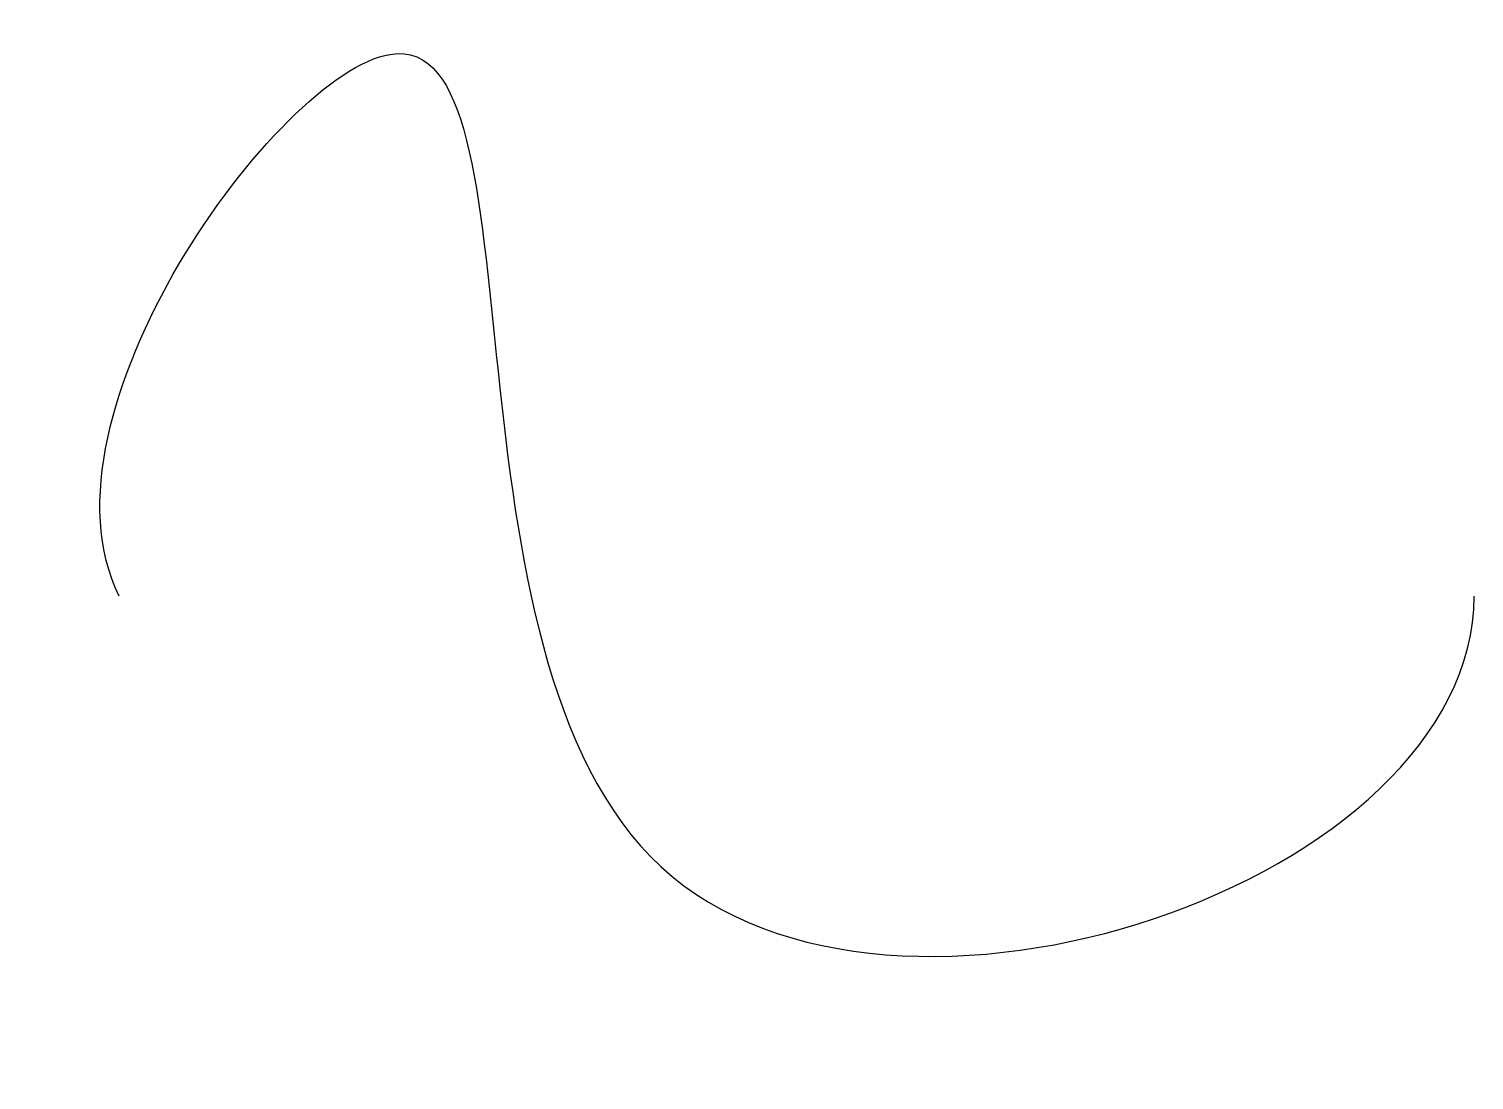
# Model space of a CAD drawing. Extents: x -0.33 to 5, y -1.79 to 2.09.
import ezdxf

# ---------------------------------------------------------------- set-up
doc = ezdxf.new("R2010")
doc.units = 0
doc.layers.get('0').update_dxf_attribs({"linetype": 'CONTINUOUS'})

msp = doc.modelspace()

# ---------------------------------------------------------------- linework, layer by layer
at = {"start_tangent": (-0.5, 1), "end_tangent": (0, 1)}
msp.add_spline([(0, 0), (1, 2), (2, -1), (5, 0)], degree=3, dxfattribs=at)

doc.saveas('drawing.dxf')
